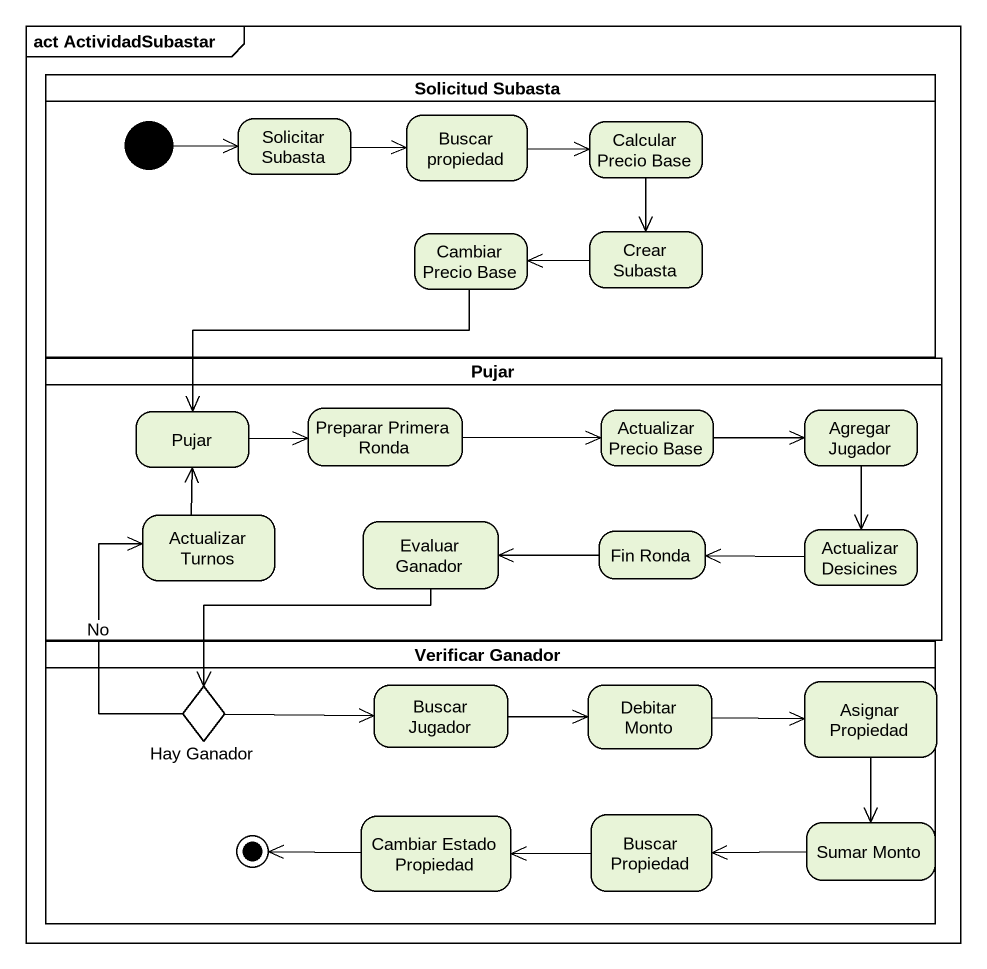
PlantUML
@startuml
mainframe act ActividadSubastar
hide empty description
state "Solicitud Subasta" as Solicitud_Subasta <<partition>> {
  state "Solicitar Subasta" as Solicitar_Subasta
  state "Buscar propiedad" as Buscar_propiedad
  state "Calcular Precio Base" as Calcular_Precio_Base
  state "Cambiar Precio Base" as Cambiar_Precio_Base
  state "Crear Subasta" as Crear_Subasta
  [*] -right-> Solicitar_Subasta
}
state Pujar <<partition>> {
  state "Pujar" as Pujar_2
  state "Preparar Primera Ronda" as Preparar_Primera_Ronda
  state "Actualizar Precio Base" as Actualizar_Precio_Base
  state "Agregar Jugador" as Agregar_Jugador
  state "Actualizar Turnos" as Actualizar_Turnos
  state "Evaluar Ganador" as Evaluar_Ganador
  state "Fin Ronda" as Fin_Ronda
  state "Actualizar Desicines" as Actualizar_Desicines
}
state "Verificar Ganador" as Verificar_Ganador <<partition>> {
  state "Hay Ganador" as Hay_Ganador <<choice>>
  state "Buscar Jugador" as Buscar_Jugador
  state "Debitar Monto" as Debitar_Monto
  state "Asignar Propiedad" as Asignar_Propiedad
  state "Cambiar Estado Propiedad" as Cambiar_Estado_Propiedad
  state "Buscar Propiedad" as Buscar_Propiedad
  state "Sumar Monto" as Sumar_Monto
  Cambiar_Estado_Propiedad -left-> [*]
}
Solicitar_Subasta -right-> Buscar_propiedad
Buscar_propiedad -right-> Calcular_Precio_Base
Calcular_Precio_Base --> Crear_Subasta
Cambiar_Precio_Base --> Pujar_2
Crear_Subasta -left-> Cambiar_Precio_Base
Pujar_2 -right-> Preparar_Primera_Ronda
Preparar_Primera_Ronda -right-> Actualizar_Precio_Base
Actualizar_Precio_Base -right-> Agregar_Jugador
Agregar_Jugador --> Actualizar_Desicines
Actualizar_Turnos -up-> Pujar_2
Evaluar_Ganador --> Hay_Ganador
Fin_Ronda -left-> Evaluar_Ganador
Actualizar_Desicines -left-> Fin_Ronda
Hay_Ganador -up-> Actualizar_Turnos : No
Hay_Ganador -right-> Buscar_Jugador
Buscar_Jugador -right-> Debitar_Monto
Debitar_Monto -right-> Asignar_Propiedad
Asignar_Propiedad --> Sumar_Monto
Buscar_Propiedad -left-> Cambiar_Estado_Propiedad
Sumar_Monto -left-> Buscar_Propiedad
@enduml
